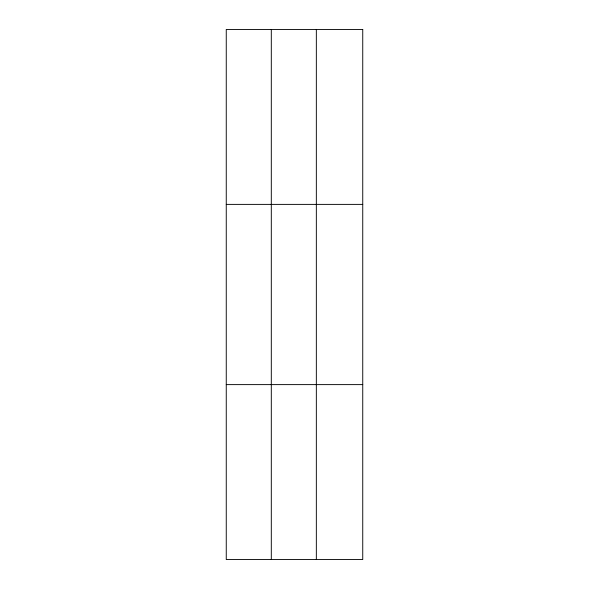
<?xml version="1.0" encoding="UTF-8"?>
<svg xmlns="http://www.w3.org/2000/svg" width="589" height="589" viewBox="0 0 589 589"><rect width="100%" height="100%" fill="white"/><g stroke="black" fill="none" stroke-linecap="round" stroke-linejoin="round"><path stroke-width="0.88" d="M226.257 204.383L362.743 204.383M226.257 384.617L362.743 384.617M316.337 29.45L316.337 559.55M271.301 29.45L271.301 559.55M362.743 29.45L362.743 559.55L226.257 559.55L226.257 29.45L362.743 29.45"/></g></svg>
